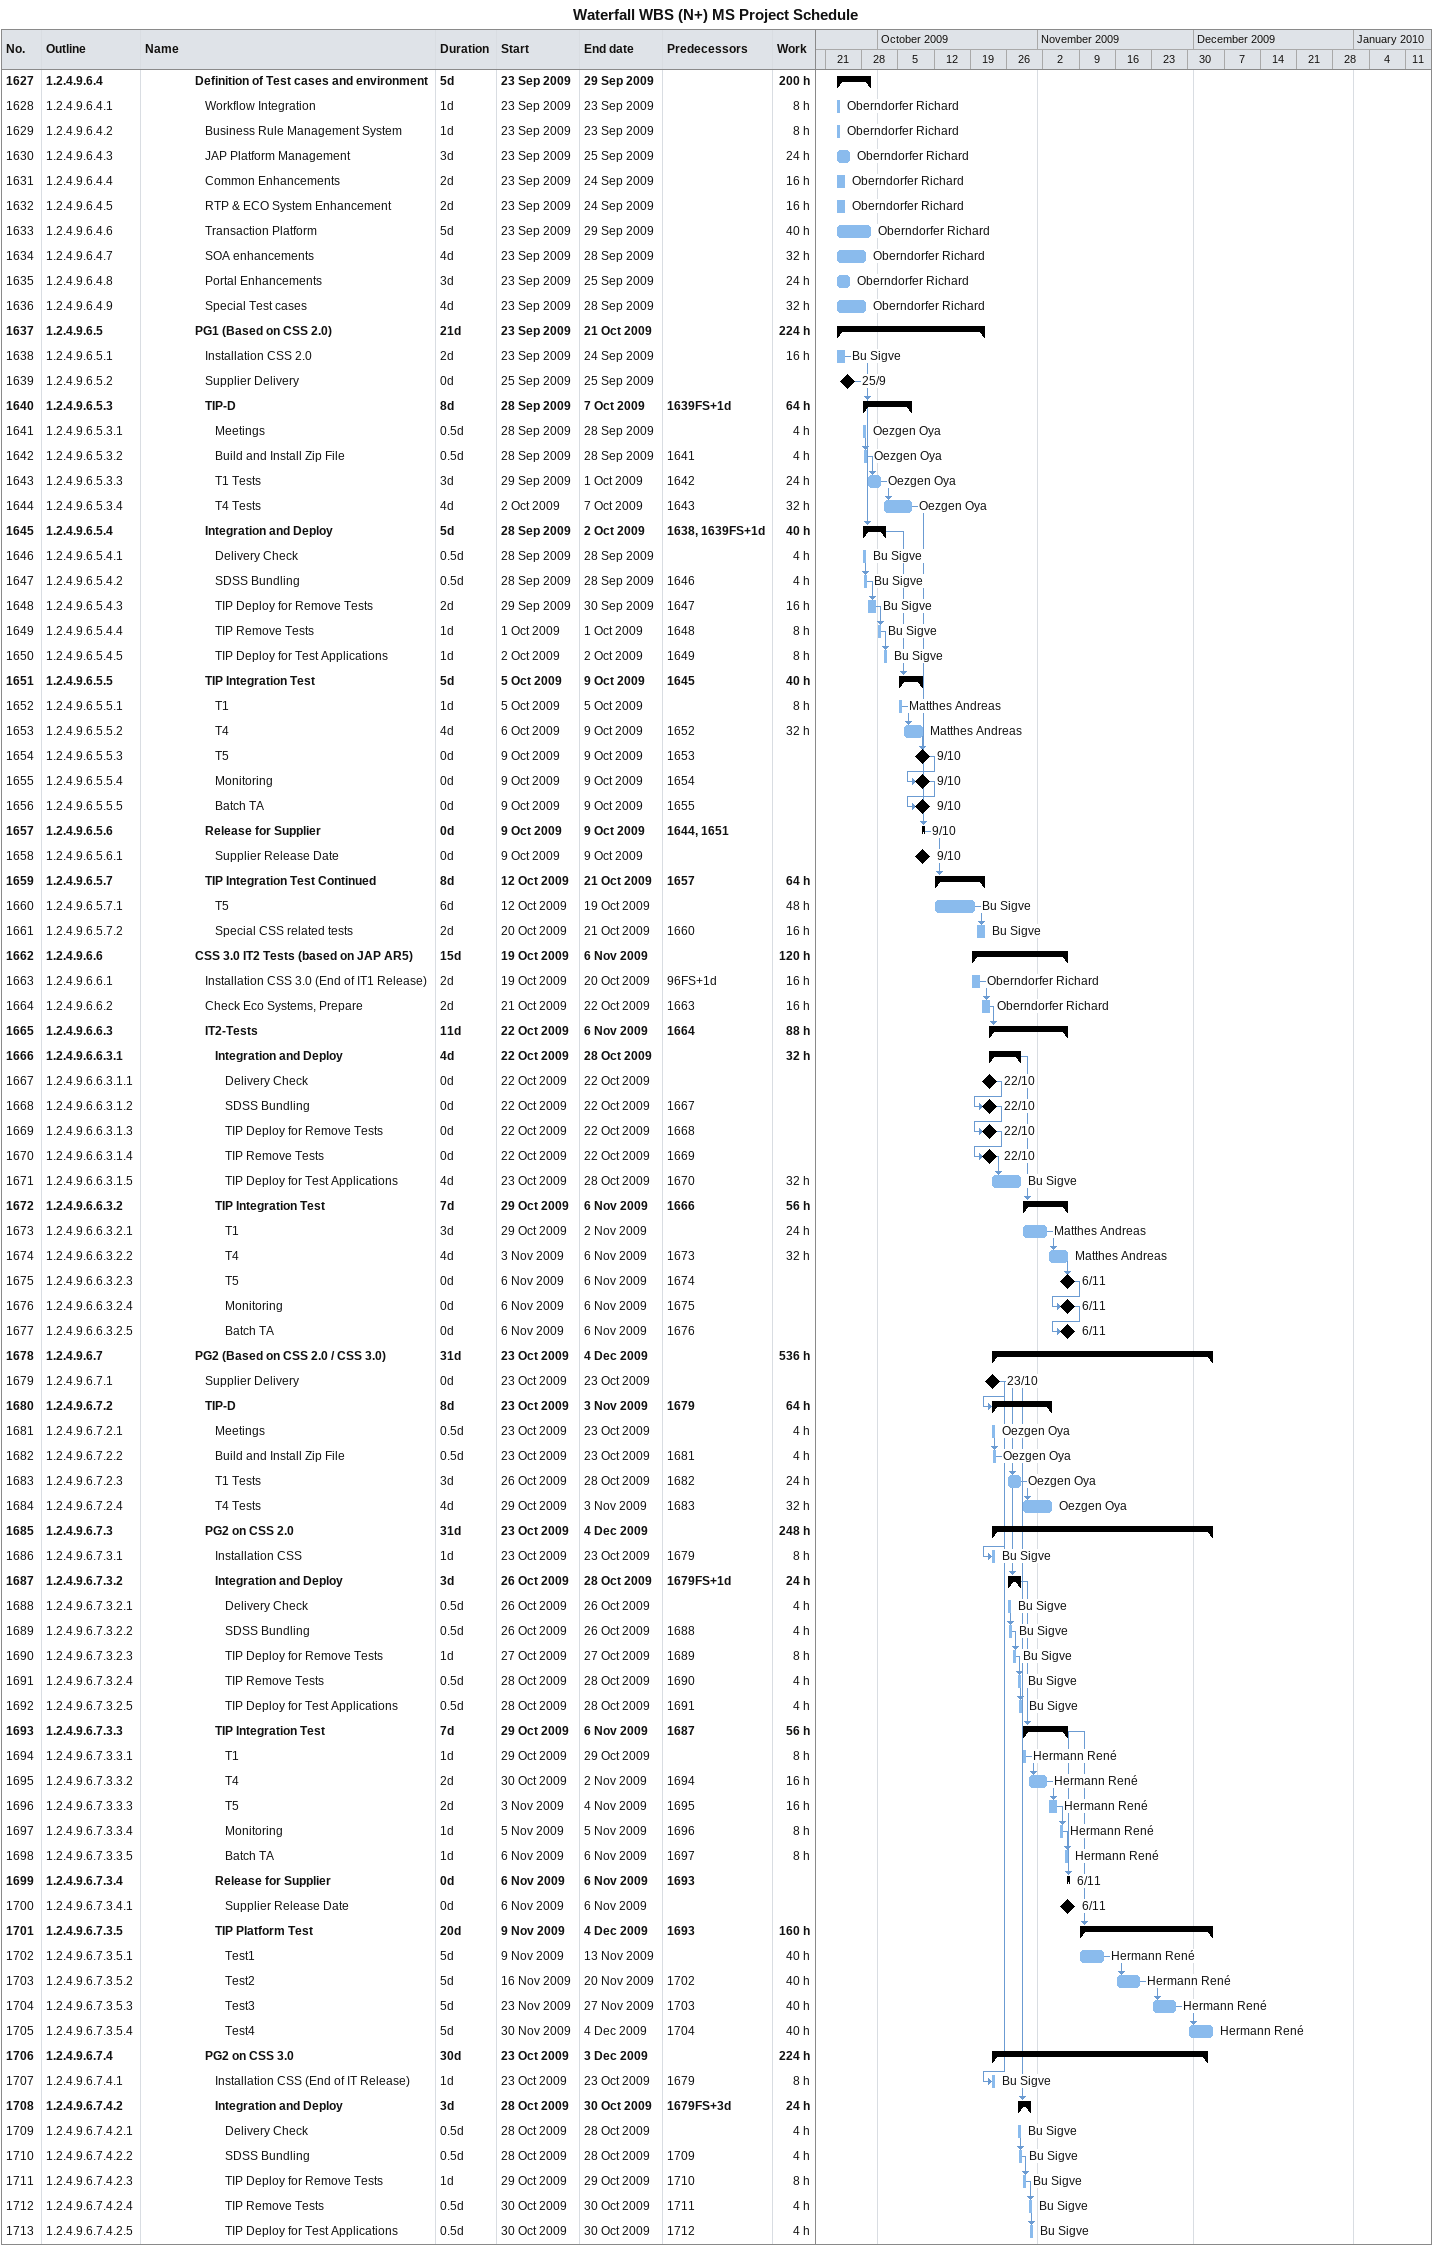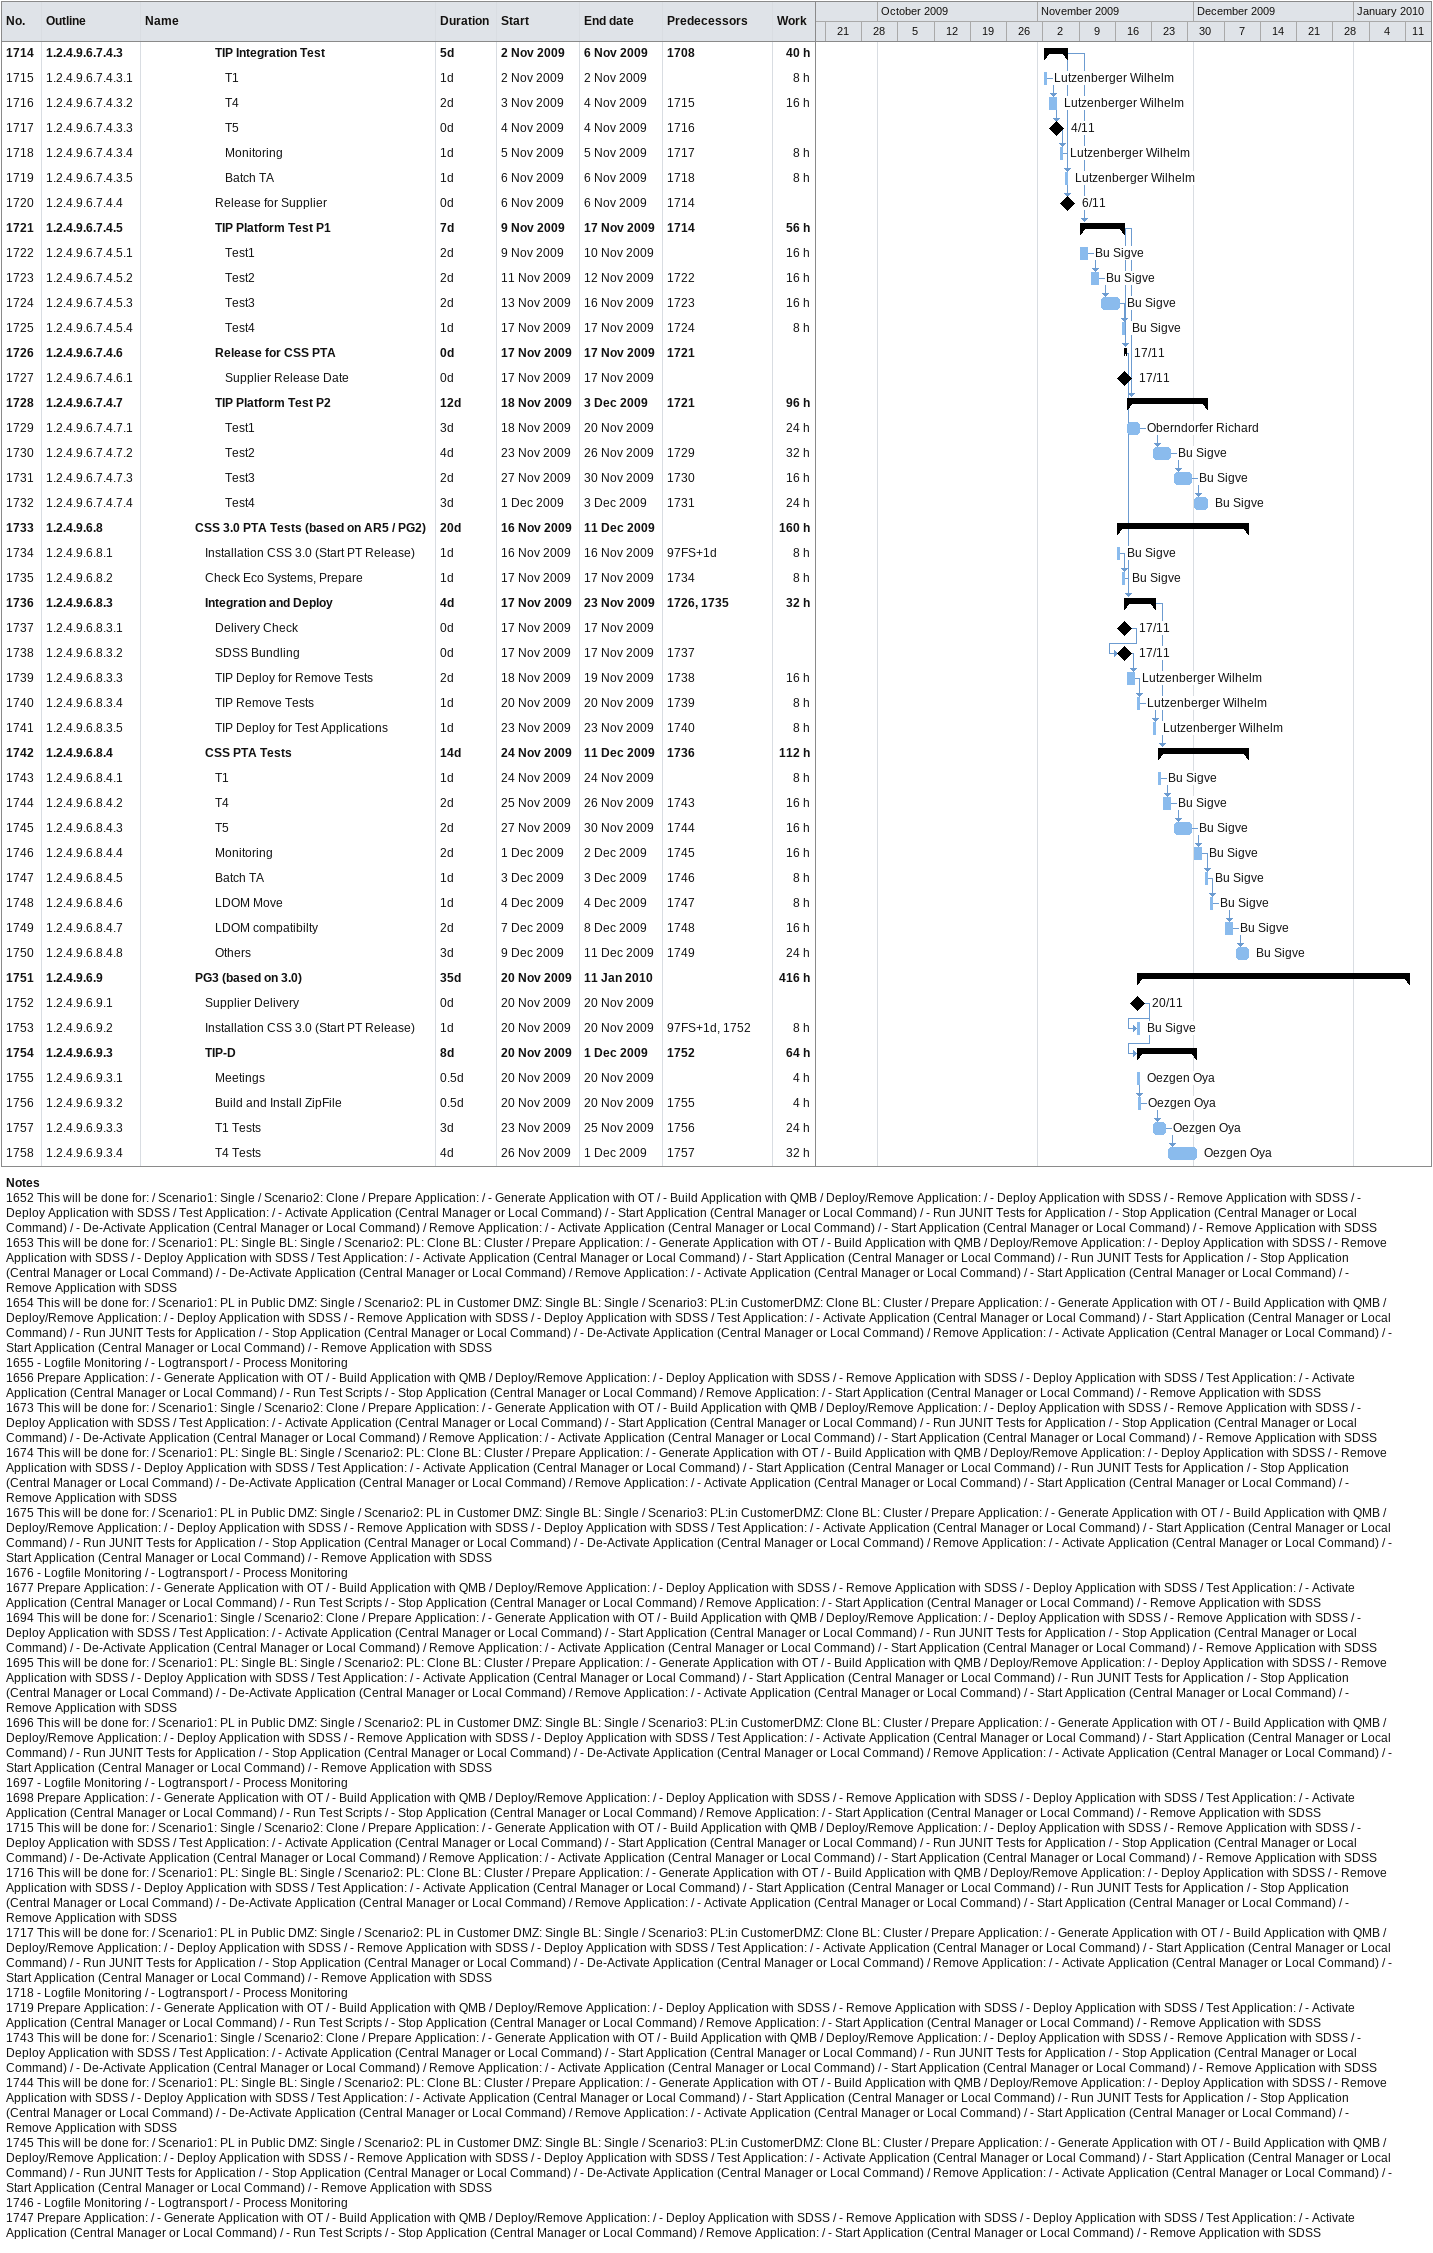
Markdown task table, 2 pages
Waterfall WBS (N+) MS Project Schedule

| ID | WBS | Task | Duration | Start | Finish | Predecessors | Resources | Work (h) |
|---|---|---|---|---|---|---|---|---|
| 1627 | 1.2.4.9.6.4 | **Definition of Test cases and environment** | 5d | 2009-09-23 | 2009-09-29 |  |  | 200 |
| 1628 | 1.2.4.9.6.4.1 | Workflow Integration | 1d | 2009-09-23 | 2009-09-23 |  | Oberndorfer Richard | 8 |
| 1629 | 1.2.4.9.6.4.2 | Business Rule Management System | 1d | 2009-09-23 | 2009-09-23 |  | Oberndorfer Richard | 8 |
| 1630 | 1.2.4.9.6.4.3 | JAP Platform Management | 3d | 2009-09-23 | 2009-09-25 |  | Oberndorfer Richard | 24 |
| 1631 | 1.2.4.9.6.4.4 | Common Enhancements | 2d | 2009-09-23 | 2009-09-24 |  | Oberndorfer Richard | 16 |
| 1632 | 1.2.4.9.6.4.5 | RTP & ECO System Enhancement | 2d | 2009-09-23 | 2009-09-24 |  | Oberndorfer Richard | 16 |
| 1633 | 1.2.4.9.6.4.6 | Transaction Platform | 5d | 2009-09-23 | 2009-09-29 |  | Oberndorfer Richard | 40 |
| 1634 | 1.2.4.9.6.4.7 | SOA enhancements | 4d | 2009-09-23 | 2009-09-28 |  | Oberndorfer Richard | 32 |
| 1635 | 1.2.4.9.6.4.8 | Portal Enhancements | 3d | 2009-09-23 | 2009-09-25 |  | Oberndorfer Richard | 24 |
| 1636 | 1.2.4.9.6.4.9 | Special Test cases | 4d | 2009-09-23 | 2009-09-28 |  | Oberndorfer Richard | 32 |
| 1637 | 1.2.4.9.6.5 | **PG1 (Based on CSS 2.0)** | 21d | 2009-09-23 | 2009-10-21 |  |  | 224 |
| 1638 | 1.2.4.9.6.5.1 | Installation CSS 2.0 | 2d | 2009-09-23 | 2009-09-24 |  | Bu Sigve | 16 |
| 1639 | 1.2.4.9.6.5.2 | Supplier Delivery | 0d | 2009-09-25 | 2009-09-25 |  |  |  |
| 1640 | 1.2.4.9.6.5.3 | **TIP-D** | 8d | 2009-09-28 | 2009-10-07 | 1639FS+1d |  | 64 |
| 1641 | 1.2.4.9.6.5.3.1 | Meetings | 0.5d | 2009-09-28 | 2009-09-28 |  | Oezgen Oya | 4 |
| 1642 | 1.2.4.9.6.5.3.2 | Build and Install Zip File | 0.5d | 2009-09-28 | 2009-09-28 | 1641 | Oezgen Oya | 4 |
| 1643 | 1.2.4.9.6.5.3.3 | T1 Tests | 3d | 2009-09-29 | 2009-10-01 | 1642 | Oezgen Oya | 24 |
| 1644 | 1.2.4.9.6.5.3.4 | T4 Tests | 4d | 2009-10-02 | 2009-10-07 | 1643 | Oezgen Oya | 32 |
| 1645 | 1.2.4.9.6.5.4 | **Integration and Deploy** | 5d | 2009-09-28 | 2009-10-02 | 1638, 1639FS+1d |  | 40 |
| 1646 | 1.2.4.9.6.5.4.1 | Delivery Check | 0.5d | 2009-09-28 | 2009-09-28 |  | Bu Sigve | 4 |
| 1647 | 1.2.4.9.6.5.4.2 | SDSS Bundling | 0.5d | 2009-09-28 | 2009-09-28 | 1646 | Bu Sigve | 4 |
| 1648 | 1.2.4.9.6.5.4.3 | TIP Deploy for Remove Tests | 2d | 2009-09-29 | 2009-09-30 | 1647 | Bu Sigve | 16 |
| 1649 | 1.2.4.9.6.5.4.4 | TIP Remove Tests | 1d | 2009-10-01 | 2009-10-01 | 1648 | Bu Sigve | 8 |
| 1650 | 1.2.4.9.6.5.4.5 | TIP Deploy for Test Applications | 1d | 2009-10-02 | 2009-10-02 | 1649 | Bu Sigve | 8 |
| 1651 | 1.2.4.9.6.5.5 | **TIP Integration Test** | 5d | 2009-10-05 | 2009-10-09 | 1645 |  | 40 |
| 1652 | 1.2.4.9.6.5.5.1 | T1 | 1d | 2009-10-05 | 2009-10-05 |  | Matthes Andreas | 8 |
| 1653 | 1.2.4.9.6.5.5.2 | T4 | 4d | 2009-10-06 | 2009-10-09 | 1652 | Matthes Andreas | 32 |
| 1654 | 1.2.4.9.6.5.5.3 | T5 | 0d | 2009-10-09 | 2009-10-09 | 1653 |  |  |
| 1655 | 1.2.4.9.6.5.5.4 | Monitoring | 0d | 2009-10-09 | 2009-10-09 | 1654 |  |  |
| 1656 | 1.2.4.9.6.5.5.5 | Batch TA | 0d | 2009-10-09 | 2009-10-09 | 1655 |  |  |
| 1657 | 1.2.4.9.6.5.6 | **Release for Supplier** | 0d | 2009-10-09 | 2009-10-09 | 1644, 1651 |  |  |
| 1658 | 1.2.4.9.6.5.6.1 | Supplier Release Date | 0d | 2009-10-09 | 2009-10-09 |  |  |  |
| 1659 | 1.2.4.9.6.5.7 | **TIP Integration Test Continued** | 8d | 2009-10-12 | 2009-10-21 | 1657 |  | 64 |
| 1660 | 1.2.4.9.6.5.7.1 | T5 | 6d | 2009-10-12 | 2009-10-19 |  | Bu Sigve | 48 |
| 1661 | 1.2.4.9.6.5.7.2 | Special CSS related tests | 2d | 2009-10-20 | 2009-10-21 | 1660 | Bu Sigve | 16 |
| 1662 | 1.2.4.9.6.6 | **CSS 3.0 IT2 Tests (based on JAP AR5)** | 15d | 2009-10-19 | 2009-11-06 |  |  | 120 |
| 1663 | 1.2.4.9.6.6.1 | Installation CSS 3.0 (End of IT1 Release) | 2d | 2009-10-19 | 2009-10-20 | 96FS+1d | Oberndorfer Richard | 16 |
| 1664 | 1.2.4.9.6.6.2 | Check Eco Systems, Prepare | 2d | 2009-10-21 | 2009-10-22 | 1663 | Oberndorfer Richard | 16 |
| 1665 | 1.2.4.9.6.6.3 | **IT2-Tests** | 11d | 2009-10-22 | 2009-11-06 | 1664 |  | 88 |
| 1666 | 1.2.4.9.6.6.3.1 | **Integration and Deploy** | 4d | 2009-10-22 | 2009-10-28 |  |  | 32 |
| 1667 | 1.2.4.9.6.6.3.1.1 | Delivery Check | 0d | 2009-10-22 | 2009-10-22 |  |  |  |
| 1668 | 1.2.4.9.6.6.3.1.2 | SDSS Bundling | 0d | 2009-10-22 | 2009-10-22 | 1667 |  |  |
| 1669 | 1.2.4.9.6.6.3.1.3 | TIP Deploy for Remove Tests | 0d | 2009-10-22 | 2009-10-22 | 1668 |  |  |
| 1670 | 1.2.4.9.6.6.3.1.4 | TIP Remove Tests | 0d | 2009-10-22 | 2009-10-22 | 1669 |  |  |
| 1671 | 1.2.4.9.6.6.3.1.5 | TIP Deploy for Test Applications | 4d | 2009-10-23 | 2009-10-28 | 1670 | Bu Sigve | 32 |
| 1672 | 1.2.4.9.6.6.3.2 | **TIP Integration Test** | 7d | 2009-10-29 | 2009-11-06 | 1666 |  | 56 |
| 1673 | 1.2.4.9.6.6.3.2.1 | T1 | 3d | 2009-10-29 | 2009-11-02 |  | Matthes Andreas | 24 |
| 1674 | 1.2.4.9.6.6.3.2.2 | T4 | 4d | 2009-11-03 | 2009-11-06 | 1673 | Matthes Andreas | 32 |
| 1675 | 1.2.4.9.6.6.3.2.3 | T5 | 0d | 2009-11-06 | 2009-11-06 | 1674 |  |  |
| 1676 | 1.2.4.9.6.6.3.2.4 | Monitoring | 0d | 2009-11-06 | 2009-11-06 | 1675 |  |  |
| 1677 | 1.2.4.9.6.6.3.2.5 | Batch TA | 0d | 2009-11-06 | 2009-11-06 | 1676 |  |  |
| 1678 | 1.2.4.9.6.7 | **PG2 (Based on CSS 2.0 / CSS 3.0)** | 31d | 2009-10-23 | 2009-12-04 |  |  | 536 |
| 1679 | 1.2.4.9.6.7.1 | Supplier Delivery | 0d | 2009-10-23 | 2009-10-23 |  |  |  |
| 1680 | 1.2.4.9.6.7.2 | **TIP-D** | 8d | 2009-10-23 | 2009-11-03 | 1679 |  | 64 |
| 1681 | 1.2.4.9.6.7.2.1 | Meetings | 0.5d | 2009-10-23 | 2009-10-23 |  | Oezgen Oya | 4 |
| 1682 | 1.2.4.9.6.7.2.2 | Build and Install Zip File | 0.5d | 2009-10-23 | 2009-10-23 | 1681 | Oezgen Oya | 4 |
| 1683 | 1.2.4.9.6.7.2.3 | T1 Tests | 3d | 2009-10-26 | 2009-10-28 | 1682 | Oezgen Oya | 24 |
| 1684 | 1.2.4.9.6.7.2.4 | T4 Tests | 4d | 2009-10-29 | 2009-11-03 | 1683 | Oezgen Oya | 32 |
| 1685 | 1.2.4.9.6.7.3 | **PG2 on CSS 2.0** | 31d | 2009-10-23 | 2009-12-04 |  |  | 248 |
| 1686 | 1.2.4.9.6.7.3.1 | Installation CSS | 1d | 2009-10-23 | 2009-10-23 | 1679 | Bu Sigve | 8 |
| 1687 | 1.2.4.9.6.7.3.2 | **Integration and Deploy** | 3d | 2009-10-26 | 2009-10-28 | 1679FS+1d |  | 24 |
| 1688 | 1.2.4.9.6.7.3.2.1 | Delivery Check | 0.5d | 2009-10-26 | 2009-10-26 |  | Bu Sigve | 4 |
| 1689 | 1.2.4.9.6.7.3.2.2 | SDSS Bundling | 0.5d | 2009-10-26 | 2009-10-26 | 1688 | Bu Sigve | 4 |
| 1690 | 1.2.4.9.6.7.3.2.3 | TIP Deploy for Remove Tests | 1d | 2009-10-27 | 2009-10-27 | 1689 | Bu Sigve | 8 |
| 1691 | 1.2.4.9.6.7.3.2.4 | TIP Remove Tests | 0.5d | 2009-10-28 | 2009-10-28 | 1690 | Bu Sigve | 4 |
| 1692 | 1.2.4.9.6.7.3.2.5 | TIP Deploy for Test Applications | 0.5d | 2009-10-28 | 2009-10-28 | 1691 | Bu Sigve | 4 |
| 1693 | 1.2.4.9.6.7.3.3 | **TIP Integration Test** | 7d | 2009-10-29 | 2009-11-06 | 1687 |  | 56 |
| 1694 | 1.2.4.9.6.7.3.3.1 | T1 | 1d | 2009-10-29 | 2009-10-29 |  | Hermann René | 8 |
| 1695 | 1.2.4.9.6.7.3.3.2 | T4 | 2d | 2009-10-30 | 2009-11-02 | 1694 | Hermann René | 16 |
| 1696 | 1.2.4.9.6.7.3.3.3 | T5 | 2d | 2009-11-03 | 2009-11-04 | 1695 | Hermann René | 16 |
| 1697 | 1.2.4.9.6.7.3.3.4 | Monitoring | 1d | 2009-11-05 | 2009-11-05 | 1696 | Hermann René | 8 |
| 1698 | 1.2.4.9.6.7.3.3.5 | Batch TA | 1d | 2009-11-06 | 2009-11-06 | 1697 | Hermann René | 8 |
| 1699 | 1.2.4.9.6.7.3.4 | **Release for Supplier** | 0d | 2009-11-06 | 2009-11-06 | 1693 |  |  |
| 1700 | 1.2.4.9.6.7.3.4.1 | Supplier Release Date | 0d | 2009-11-06 | 2009-11-06 |  |  |  |
| 1701 | 1.2.4.9.6.7.3.5 | **TIP Platform Test** | 20d | 2009-11-09 | 2009-12-04 | 1693 |  | 160 |
| 1702 | 1.2.4.9.6.7.3.5.1 | Test1 | 5d | 2009-11-09 | 2009-11-13 |  | Hermann René | 40 |
| 1703 | 1.2.4.9.6.7.3.5.2 | Test2 | 5d | 2009-11-16 | 2009-11-20 | 1702 | Hermann René | 40 |
| 1704 | 1.2.4.9.6.7.3.5.3 | Test3 | 5d | 2009-11-23 | 2009-11-27 | 1703 | Hermann René | 40 |
| 1705 | 1.2.4.9.6.7.3.5.4 | Test4 | 5d | 2009-11-30 | 2009-12-04 | 1704 | Hermann René | 40 |
| 1706 | 1.2.4.9.6.7.4 | **PG2 on CSS 3.0** | 30d | 2009-10-23 | 2009-12-03 |  |  | 224 |
| 1707 | 1.2.4.9.6.7.4.1 | Installation CSS (End of IT Release) | 1d | 2009-10-23 | 2009-10-23 | 1679 | Bu Sigve | 8 |
| 1708 | 1.2.4.9.6.7.4.2 | **Integration and Deploy** | 3d | 2009-10-28 | 2009-10-30 | 1679FS+3d |  | 24 |
| 1709 | 1.2.4.9.6.7.4.2.1 | Delivery Check | 0.5d | 2009-10-28 | 2009-10-28 |  | Bu Sigve | 4 |
| 1710 | 1.2.4.9.6.7.4.2.2 | SDSS Bundling | 0.5d | 2009-10-28 | 2009-10-28 | 1709 | Bu Sigve | 4 |
| 1711 | 1.2.4.9.6.7.4.2.3 | TIP Deploy for Remove Tests | 1d | 2009-10-29 | 2009-10-29 | 1710 | Bu Sigve | 8 |
| 1712 | 1.2.4.9.6.7.4.2.4 | TIP Remove Tests | 0.5d | 2009-10-30 | 2009-10-30 | 1711 | Bu Sigve | 4 |
| 1713 | 1.2.4.9.6.7.4.2.5 | TIP Deploy for Test Applications | 0.5d | 2009-10-30 | 2009-10-30 | 1712 | Bu Sigve | 4 |
| 1714 | 1.2.4.9.6.7.4.3 | **TIP Integration Test** | 5d | 2009-11-02 | 2009-11-06 | 1708 |  | 40 |
| 1715 | 1.2.4.9.6.7.4.3.1 | T1 | 1d | 2009-11-02 | 2009-11-02 |  | Lutzenberger Wilhelm | 8 |
| 1716 | 1.2.4.9.6.7.4.3.2 | T4 | 2d | 2009-11-03 | 2009-11-04 | 1715 | Lutzenberger Wilhelm | 16 |
| 1717 | 1.2.4.9.6.7.4.3.3 | T5 | 0d | 2009-11-04 | 2009-11-04 | 1716 |  |  |
| 1718 | 1.2.4.9.6.7.4.3.4 | Monitoring | 1d | 2009-11-05 | 2009-11-05 | 1717 | Lutzenberger Wilhelm | 8 |
| 1719 | 1.2.4.9.6.7.4.3.5 | Batch TA | 1d | 2009-11-06 | 2009-11-06 | 1718 | Lutzenberger Wilhelm | 8 |
| 1720 | 1.2.4.9.6.7.4.4 | Release for Supplier | 0d | 2009-11-06 | 2009-11-06 | 1714 |  |  |
| 1721 | 1.2.4.9.6.7.4.5 | **TIP Platform Test P1** | 7d | 2009-11-09 | 2009-11-17 | 1714 |  | 56 |
| 1722 | 1.2.4.9.6.7.4.5.1 | Test1 | 2d | 2009-11-09 | 2009-11-10 |  | Bu Sigve | 16 |
| 1723 | 1.2.4.9.6.7.4.5.2 | Test2 | 2d | 2009-11-11 | 2009-11-12 | 1722 | Bu Sigve | 16 |
| 1724 | 1.2.4.9.6.7.4.5.3 | Test3 | 2d | 2009-11-13 | 2009-11-16 | 1723 | Bu Sigve | 16 |
| 1725 | 1.2.4.9.6.7.4.5.4 | Test4 | 1d | 2009-11-17 | 2009-11-17 | 1724 | Bu Sigve | 8 |
| 1726 | 1.2.4.9.6.7.4.6 | **Release for CSS PTA** | 0d | 2009-11-17 | 2009-11-17 | 1721 |  |  |
| 1727 | 1.2.4.9.6.7.4.6.1 | Supplier Release Date | 0d | 2009-11-17 | 2009-11-17 |  |  |  |
| 1728 | 1.2.4.9.6.7.4.7 | **TIP Platform Test P2** | 12d | 2009-11-18 | 2009-12-03 | 1721 |  | 96 |
| 1729 | 1.2.4.9.6.7.4.7.1 | Test1 | 3d | 2009-11-18 | 2009-11-20 |  | Oberndorfer Richard | 24 |
| 1730 | 1.2.4.9.6.7.4.7.2 | Test2 | 4d | 2009-11-23 | 2009-11-26 | 1729 | Bu Sigve | 32 |
| 1731 | 1.2.4.9.6.7.4.7.3 | Test3 | 2d | 2009-11-27 | 2009-11-30 | 1730 | Bu Sigve | 16 |
| 1732 | 1.2.4.9.6.7.4.7.4 | Test4 | 3d | 2009-12-01 | 2009-12-03 | 1731 | Bu Sigve | 24 |
| 1733 | 1.2.4.9.6.8 | **CSS 3.0 PTA Tests (based on AR5 / PG2)** | 20d | 2009-11-16 | 2009-12-11 |  |  | 160 |
| 1734 | 1.2.4.9.6.8.1 | Installation CSS 3.0 (Start PT Release) | 1d | 2009-11-16 | 2009-11-16 | 97FS+1d | Bu Sigve | 8 |
| 1735 | 1.2.4.9.6.8.2 | Check Eco Systems, Prepare | 1d | 2009-11-17 | 2009-11-17 | 1734 | Bu Sigve | 8 |
| 1736 | 1.2.4.9.6.8.3 | **Integration and Deploy** | 4d | 2009-11-17 | 2009-11-23 | 1726, 1735 |  | 32 |
| 1737 | 1.2.4.9.6.8.3.1 | Delivery Check | 0d | 2009-11-17 | 2009-11-17 |  |  |  |
| 1738 | 1.2.4.9.6.8.3.2 | SDSS Bundling | 0d | 2009-11-17 | 2009-11-17 | 1737 |  |  |
| 1739 | 1.2.4.9.6.8.3.3 | TIP Deploy for Remove Tests | 2d | 2009-11-18 | 2009-11-19 | 1738 | Lutzenberger Wilhelm | 16 |
| 1740 | 1.2.4.9.6.8.3.4 | TIP Remove Tests | 1d | 2009-11-20 | 2009-11-20 | 1739 | Lutzenberger Wilhelm | 8 |
| 1741 | 1.2.4.9.6.8.3.5 | TIP Deploy for Test Applications | 1d | 2009-11-23 | 2009-11-23 | 1740 | Lutzenberger Wilhelm | 8 |
| 1742 | 1.2.4.9.6.8.4 | **CSS PTA Tests** | 14d | 2009-11-24 | 2009-12-11 | 1736 |  | 112 |
| 1743 | 1.2.4.9.6.8.4.1 | T1 | 1d | 2009-11-24 | 2009-11-24 |  | Bu Sigve | 8 |
| 1744 | 1.2.4.9.6.8.4.2 | T4 | 2d | 2009-11-25 | 2009-11-26 | 1743 | Bu Sigve | 16 |
| 1745 | 1.2.4.9.6.8.4.3 | T5 | 2d | 2009-11-27 | 2009-11-30 | 1744 | Bu Sigve | 16 |
| 1746 | 1.2.4.9.6.8.4.4 | Monitoring | 2d | 2009-12-01 | 2009-12-02 | 1745 | Bu Sigve | 16 |
| 1747 | 1.2.4.9.6.8.4.5 | Batch TA | 1d | 2009-12-03 | 2009-12-03 | 1746 | Bu Sigve | 8 |
| 1748 | 1.2.4.9.6.8.4.6 | LDOM Move | 1d | 2009-12-04 | 2009-12-04 | 1747 | Bu Sigve | 8 |
| 1749 | 1.2.4.9.6.8.4.7 | LDOM compatibilty | 2d | 2009-12-07 | 2009-12-08 | 1748 | Bu Sigve | 16 |
| 1750 | 1.2.4.9.6.8.4.8 | Others | 3d | 2009-12-09 | 2009-12-11 | 1749 | Bu Sigve | 24 |
| 1751 | 1.2.4.9.6.9 | **PG3 (based on 3.0)** | 35d | 2009-11-20 | 2010-01-11 |  |  | 416 |
| 1752 | 1.2.4.9.6.9.1 | Supplier Delivery | 0d | 2009-11-20 | 2009-11-20 |  |  |  |
| 1753 | 1.2.4.9.6.9.2 | Installation CSS 3.0 (Start PT Release) | 1d | 2009-11-20 | 2009-11-20 | 97FS+1d, 1752 | Bu Sigve | 8 |
| 1754 | 1.2.4.9.6.9.3 | **TIP-D** | 8d | 2009-11-20 | 2009-12-01 | 1752 |  | 64 |
| 1755 | 1.2.4.9.6.9.3.1 | Meetings | 0.5d | 2009-11-20 | 2009-11-20 |  | Oezgen Oya | 4 |
| 1756 | 1.2.4.9.6.9.3.2 | Build and Install ZipFile | 0.5d | 2009-11-20 | 2009-11-20 | 1755 | Oezgen Oya | 4 |
| 1757 | 1.2.4.9.6.9.3.3 | T1 Tests | 3d | 2009-11-23 | 2009-11-25 | 1756 | Oezgen Oya | 24 |
| 1758 | 1.2.4.9.6.9.3.4 | T4 Tests | 4d | 2009-11-26 | 2009-12-01 | 1757 | Oezgen Oya | 32 |

Notes
- 1652: This will be done for: / Scenario1: Single / Scenario2: Clone / Prepare Application: / - Generate Application with OT / - Build Application with QMB / Deploy/Remove Application: / - Deploy Application with SDSS / - Remove Application with SDSS / - Deploy Application with SDSS / Test Application: / - Activate Application (Central Manager or Local Command) / - Start Application (Central Manager or Local Command) / - Run JUNIT Tests for Application / - Stop Application (Central Manager or Local Command) / - De-Activate Application (Central Manager or Local Command) / Remove Application: / - Activate Application (Central Manager or Local Command) / - Start Application (Central Manager or Local Command) / - Remove Application with SDSS
- 1653: This will be done for: / Scenario1: PL: Single BL: Single / Scenario2: PL: Clone BL: Cluster / Prepare Application: / - Generate Application with OT / - Build Application with QMB / Deploy/Remove Application: / - Deploy Application with SDSS / - Remove Application with SDSS / - Deploy Application with SDSS / Test Application: / - Activate Application (Central Manager or Local Command) / - Start Application (Central Manager or Local Command) / - Run JUNIT Tests for Application / - Stop Application (Central Manager or Local Command) / - De-Activate Application (Central Manager or Local Command) / Remove Application: / - Activate Application (Central Manager or Local Command) / - Start Application (Central Manager or Local Command) / - Remove Application with SDSS
- 1654: This will be done for: / Scenario1: PL in Public DMZ: Single / Scenario2: PL in Customer DMZ: Single BL: Single / Scenario3: PL:in CustomerDMZ: Clone BL: Cluster / Prepare Application: / - Generate Application with OT / - Build Application with QMB / Deploy/Remove Application: / - Deploy Application with SDSS / - Remove Application with SDSS / - Deploy Application with SDSS / Test Application: / - Activate Application (Central Manager or Local Command) / - Start Application (Central Manager or Local Command) / - Run JUNIT Tests for Application / - Stop Application (Central Manager or Local Command) / - De-Activate Application (Central Manager or Local Command) / Remove Application: / - Activate Application (Central Manager or Local Command) / - Start Application (Central Manager or Local Command) / - Remove Application with SDSS
- 1655: - Logfile Monitoring / - Logtransport / - Process Monitoring
- 1656: Prepare Application: / - Generate Application with OT / - Build Application with QMB / Deploy/Remove Application: / - Deploy Application with SDSS / - Remove Application with SDSS / - Deploy Application with SDSS / Test Application: / - Activate Application (Central Manager or Local Command) / - Run Test Scripts / - Stop Application (Central Manager or Local Command) / Remove Application: / - Start Application (Central Manager or Local Command) / - Remove Application with SDSS
- 1673: This will be done for: / Scenario1: Single / Scenario2: Clone / Prepare Application: / - Generate Application with OT / - Build Application with QMB / Deploy/Remove Application: / - Deploy Application with SDSS / - Remove Application with SDSS / - Deploy Application with SDSS / Test Application: / - Activate Application (Central Manager or Local Command) / - Start Application (Central Manager or Local Command) / - Run JUNIT Tests for Application / - Stop Application (Central Manager or Local Command) / - De-Activate Application (Central Manager or Local Command) / Remove Application: / - Activate Application (Central Manager or Local Command) / - Start Application (Central Manager or Local Command) / - Remove Application with SDSS
- 1674: This will be done for: / Scenario1: PL: Single BL: Single / Scenario2: PL: Clone BL: Cluster / Prepare Application: / - Generate Application with OT / - Build Application with QMB / Deploy/Remove Application: / - Deploy Application with SDSS / - Remove Application with SDSS / - Deploy Application with SDSS / Test Application: / - Activate Application (Central Manager or Local Command) / - Start Application (Central Manager or Local Command) / - Run JUNIT Tests for Application / - Stop Application (Central Manager or Local Command) / - De-Activate Application (Central Manager or Local Command) / Remove Application: / - Activate Application (Central Manager or Local Command) / - Start Application (Central Manager or Local Command) / - Remove Application with SDSS
- 1675: This will be done for: / Scenario1: PL in Public DMZ: Single / Scenario2: PL in Customer DMZ: Single BL: Single / Scenario3: PL:in CustomerDMZ: Clone BL: Cluster / Prepare Application: / - Generate Application with OT / - Build Application with QMB / Deploy/Remove Application: / - Deploy Application with SDSS / - Remove Application with SDSS / - Deploy Application with SDSS / Test Application: / - Activate Application (Central Manager or Local Command) / - Start Application (Central Manager or Local Command) / - Run JUNIT Tests for Application / - Stop Application (Central Manager or Local Command) / - De-Activate Application (Central Manager or Local Command) / Remove Application: / - Activate Application (Central Manager or Local Command) / - Start Application (Central Manager or Local Command) / - Remove Application with SDSS
- 1676: - Logfile Monitoring / - Logtransport / - Process Monitoring
- 1677: Prepare Application: / - Generate Application with OT / - Build Application with QMB / Deploy/Remove Application: / - Deploy Application with SDSS / - Remove Application with SDSS / - Deploy Application with SDSS / Test Application: / - Activate Application (Central Manager or Local Command) / - Run Test Scripts / - Stop Application (Central Manager or Local Command) / Remove Application: / - Start Application (Central Manager or Local Command) / - Remove Application with SDSS
- 1694: This will be done for: / Scenario1: Single / Scenario2: Clone / Prepare Application: / - Generate Application with OT / - Build Application with QMB / Deploy/Remove Application: / - Deploy Application with SDSS / - Remove Application with SDSS / - Deploy Application with SDSS / Test Application: / - Activate Application (Central Manager or Local Command) / - Start Application (Central Manager or Local Command) / - Run JUNIT Tests for Application / - Stop Application (Central Manager or Local Command) / - De-Activate Application (Central Manager or Local Command) / Remove Application: / - Activate Application (Central Manager or Local Command) / - Start Application (Central Manager or Local Command) / - Remove Application with SDSS
- 1695: This will be done for: / Scenario1: PL: Single BL: Single / Scenario2: PL: Clone BL: Cluster / Prepare Application: / - Generate Application with OT / - Build Application with QMB / Deploy/Remove Application: / - Deploy Application with SDSS / - Remove Application with SDSS / - Deploy Application with SDSS / Test Application: / - Activate Application (Central Manager or Local Command) / - Start Application (Central Manager or Local Command) / - Run JUNIT Tests for Application / - Stop Application (Central Manager or Local Command) / - De-Activate Application (Central Manager or Local Command) / Remove Application: / - Activate Application (Central Manager or Local Command) / - Start Application (Central Manager or Local Command) / - Remove Application with SDSS
- 1696: This will be done for: / Scenario1: PL in Public DMZ: Single / Scenario2: PL in Customer DMZ: Single BL: Single / Scenario3: PL:in CustomerDMZ: Clone BL: Cluster / Prepare Application: / - Generate Application with OT / - Build Application with QMB / Deploy/Remove Application: / - Deploy Application with SDSS / - Remove Application with SDSS / - Deploy Application with SDSS / Test Application: / - Activate Application (Central Manager or Local Command) / - Start Application (Central Manager or Local Command) / - Run JUNIT Tests for Application / - Stop Application (Central Manager or Local Command) / - De-Activate Application (Central Manager or Local Command) / Remove Application: / - Activate Application (Central Manager or Local Command) / - Start Application (Central Manager or Local Command) / - Remove Application with SDSS
- 1697: - Logfile Monitoring / - Logtransport / - Process Monitoring
- 1698: Prepare Application: / - Generate Application with OT / - Build Application with QMB / Deploy/Remove Application: / - Deploy Application with SDSS / - Remove Application with SDSS / - Deploy Application with SDSS / Test Application: / - Activate Application (Central Manager or Local Command) / - Run Test Scripts / - Stop Application (Central Manager or Local Command) / Remove Application: / - Start Application (Central Manager or Local Command) / - Remove Application with SDSS
- 1715: This will be done for: / Scenario1: Single / Scenario2: Clone / Prepare Application: / - Generate Application with OT / - Build Application with QMB / Deploy/Remove Application: / - Deploy Application with SDSS / - Remove Application with SDSS / - Deploy Application with SDSS / Test Application: / - Activate Application (Central Manager or Local Command) / - Start Application (Central Manager or Local Command) / - Run JUNIT Tests for Application / - Stop Application (Central Manager or Local Command) / - De-Activate Application (Central Manager or Local Command) / Remove Application: / - Activate Application (Central Manager or Local Command) / - Start Application (Central Manager or Local Command) / - Remove Application with SDSS
- 1716: This will be done for: / Scenario1: PL: Single BL: Single / Scenario2: PL: Clone BL: Cluster / Prepare Application: / - Generate Application with OT / - Build Application with QMB / Deploy/Remove Application: / - Deploy Application with SDSS / - Remove Application with SDSS / - Deploy Application with SDSS / Test Application: / - Activate Application (Central Manager or Local Command) / - Start Application (Central Manager or Local Command) / - Run JUNIT Tests for Application / - Stop Application (Central Manager or Local Command) / - De-Activate Application (Central Manager or Local Command) / Remove Application: / - Activate Application (Central Manager or Local Command) / - Start Application (Central Manager or Local Command) / - Remove Application with SDSS
- 1717: This will be done for: / Scenario1: PL in Public DMZ: Single / Scenario2: PL in Customer DMZ: Single BL: Single / Scenario3: PL:in CustomerDMZ: Clone BL: Cluster / Prepare Application: / - Generate Application with OT / - Build Application with QMB / Deploy/Remove Application: / - Deploy Application with SDSS / - Remove Application with SDSS / - Deploy Application with SDSS / Test Application: / - Activate Application (Central Manager or Local Command) / - Start Application (Central Manager or Local Command) / - Run JUNIT Tests for Application / - Stop Application (Central Manager or Local Command) / - De-Activate Application (Central Manager or Local Command) / Remove Application: / - Activate Application (Central Manager or Local Command) / - Start Application (Central Manager or Local Command) / - Remove Application with SDSS
- 1718: - Logfile Monitoring / - Logtransport / - Process Monitoring
- 1719: Prepare Application: / - Generate Application with OT / - Build Application with QMB / Deploy/Remove Application: / - Deploy Application with SDSS / - Remove Application with SDSS / - Deploy Application with SDSS / Test Application: / - Activate Application (Central Manager or Local Command) / - Run Test Scripts / - Stop Application (Central Manager or Local Command) / Remove Application: / - Start Application (Central Manager or Local Command) / - Remove Application with SDSS
- 1743: This will be done for: / Scenario1: Single / Scenario2: Clone / Prepare Application: / - Generate Application with OT / - Build Application with QMB / Deploy/Remove Application: / - Deploy Application with SDSS / - Remove Application with SDSS / - Deploy Application with SDSS / Test Application: / - Activate Application (Central Manager or Local Command) / - Start Application (Central Manager or Local Command) / - Run JUNIT Tests for Application / - Stop Application (Central Manager or Local Command) / - De-Activate Application (Central Manager or Local Command) / Remove Application: / - Activate Application (Central Manager or Local Command) / - Start Application (Central Manager or Local Command) / - Remove Application with SDSS
- 1744: This will be done for: / Scenario1: PL: Single BL: Single / Scenario2: PL: Clone BL: Cluster / Prepare Application: / - Generate Application with OT / - Build Application with QMB / Deploy/Remove Application: / - Deploy Application with SDSS / - Remove Application with SDSS / - Deploy Application with SDSS / Test Application: / - Activate Application (Central Manager or Local Command) / - Start Application (Central Manager or Local Command) / - Run JUNIT Tests for Application / - Stop Application (Central Manager or Local Command) / - De-Activate Application (Central Manager or Local Command) / Remove Application: / - Activate Application (Central Manager or Local Command) / - Start Application (Central Manager or Local Command) / - Remove Application with SDSS
- 1745: This will be done for: / Scenario1: PL in Public DMZ: Single / Scenario2: PL in Customer DMZ: Single BL: Single / Scenario3: PL:in CustomerDMZ: Clone BL: Cluster / Prepare Application: / - Generate Application with OT / - Build Application with QMB / Deploy/Remove Application: / - Deploy Application with SDSS / - Remove Application with SDSS / - Deploy Application with SDSS / Test Application: / - Activate Application (Central Manager or Local Command) / - Start Application (Central Manager or Local Command) / - Run JUNIT Tests for Application / - Stop Application (Central Manager or Local Command) / - De-Activate Application (Central Manager or Local Command) / Remove Application: / - Activate Application (Central Manager or Local Command) / - Start Application (Central Manager or Local Command) / - Remove Application with SDSS
- 1746: - Logfile Monitoring / - Logtransport / - Process Monitoring
- 1747: Prepare Application: / - Generate Application with OT / - Build Application with QMB / Deploy/Remove Application: / - Deploy Application with SDSS / - Remove Application with SDSS / - Deploy Application with SDSS / Test Application: / - Activate Application (Central Manager or Local Command) / - Run Test Scripts / - Stop Application (Central Manager or Local Command) / Remove Application: / - Start Application (Central Manager or Local Command) / - Remove Application with SDSS
